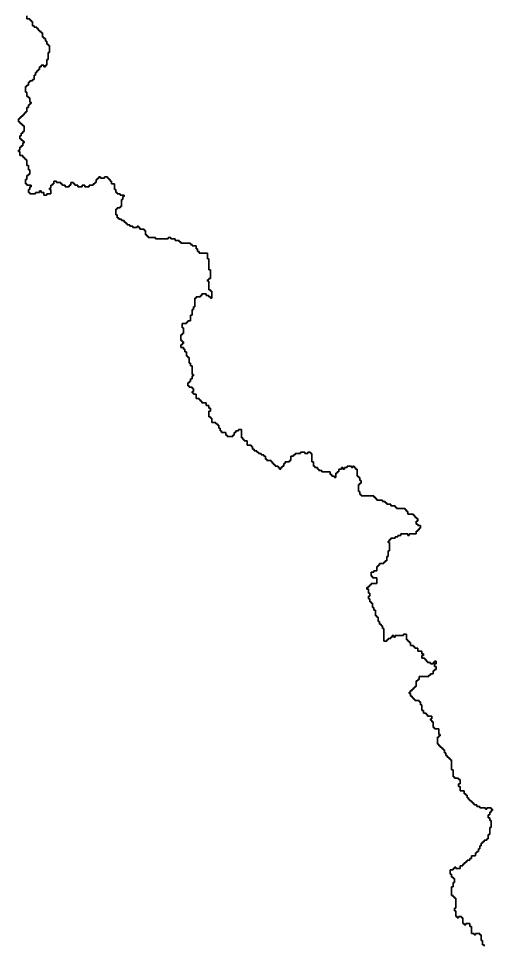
# Model space of a CAD drawing. Header units: inches. Extents: x -98695 to 376223, y 1122520 to 1501782.
# Drawn here: x 88299 to 98663, y 1420762 to 1441017 of the extents above; entities that cross this region are included whole.
import ezdxf

# ---------------------------------------------------------------- set-up
doc = ezdxf.new("R2010")
doc.units = ezdxf.units.IN
doc.header["$MEASUREMENT"] = 0
doc.layers.add('subs1', color=7, linetype='Continuous', true_color=0xc8dcf7)

msp = doc.modelspace()

# ---------------------------------------------------------------- linework, layer by layer
at = {"layer": 'subs1'}
for points in [[(88484, 1441075, 0), (88484, 1441013, 0), (88545, 1441013, 0), (88545, 1440982, 0), (88576, 1440982, 0), (88576, 1440952, 0), (88607, 1440952, 0), (88607, 1440859, 0), (88638, 1440859, 0), (88638, 1440828, 0), (88700, 1440828, 0), (88700, 1440797, 0), (88731, 1440797, 0), (88731, 1440766, 0), (88761, 1440766, 0), (88761, 1440736, 0), (88792, 1440736, 0), (88792, 1440705, 0), (88823, 1440705, 0), (88823, 1440612, 0), (88854, 1440612, 0), (88854, 1440581, 0), (88885, 1440581, 0), (88885, 1440520, 0), (88916, 1440520, 0), (88916, 1440458, 0), (88946, 1440458, 0), (88946, 1440427, 0), (88977, 1440427, 0), (88977, 1440273, 0), (88946, 1440273, 0), (88946, 1440119, 0), (88916, 1440119, 0), (88916, 1439995, 0), (88885, 1439995, 0), (88885, 1439964, 0), (88854, 1439964, 0), (88854, 1439995, 0), (88792, 1439995, 0), (88792, 1439964, 0), (88761, 1439964, 0), (88761, 1439903, 0), (88731, 1439903, 0), (88731, 1439872, 0), (88700, 1439872, 0), (88700, 1439841, 0), (88669, 1439841, 0), (88669, 1439779, 0), (88638, 1439779, 0), (88638, 1439687, 0), (88607, 1439687, 0), (88607, 1439656, 0), (88545, 1439656, 0), (88545, 1439625, 0), (88515, 1439625, 0), (88515, 1439563, 0), (88484, 1439563, 0), (88484, 1439533, 0), (88453, 1439533, 0), (88453, 1439409, 0), (88484, 1439409, 0), (88484, 1439317, 0), (88515, 1439317, 0), (88515, 1439286, 0), (88545, 1439286, 0), (88545, 1439193, 0), (88576, 1439193, 0), (88576, 1439162, 0), (88545, 1439162, 0), (88545, 1439132, 0), (88515, 1439132, 0), (88515, 1439070, 0), (88484, 1439070, 0), (88484, 1438977, 0), (88453, 1438977, 0), (88453, 1438947, 0), (88422, 1438947, 0), (88422, 1438916, 0), (88391, 1438916, 0), (88391, 1438885, 0), (88360, 1438885, 0), (88360, 1438854, 0), (88330, 1438854, 0), (88330, 1438823, 0), (88299, 1438823, 0), (88299, 1438761, 0), (88330, 1438761, 0), (88330, 1438731, 0), (88360, 1438731, 0), (88360, 1438700, 0), (88391, 1438700, 0), (88391, 1438669, 0), (88422, 1438669, 0), (88422, 1438546, 0), (88391, 1438546, 0), (88391, 1438515, 0), (88360, 1438515, 0), (88360, 1438453, 0), (88330, 1438453, 0), (88330, 1438391, 0), (88360, 1438391, 0), (88360, 1438360, 0), (88391, 1438360, 0), (88391, 1438330, 0), (88422, 1438330, 0), (88422, 1438299, 0), (88391, 1438299, 0), (88391, 1438237, 0), (88360, 1438237, 0), (88360, 1438206, 0), (88330, 1438206, 0), (88330, 1438144, 0), (88299, 1438144, 0), (88299, 1438114, 0), (88330, 1438114, 0), (88330, 1438021, 0), (88391, 1438021, 0), (88391, 1437990, 0), (88422, 1437990, 0), (88422, 1437959, 0), (88453, 1437959, 0), (88453, 1437929, 0), (88484, 1437929, 0), (88484, 1437805, 0), (88515, 1437805, 0), (88515, 1437713, 0), (88545, 1437713, 0), (88545, 1437620, 0), (88515, 1437620, 0), (88515, 1437589, 0), (88484, 1437589, 0), (88484, 1437497, 0), (88453, 1437497, 0), (88453, 1437404, 0), (88484, 1437404, 0), (88484, 1437373, 0), (88576, 1437373, 0), (88576, 1437342, 0), (88545, 1437342, 0), (88545, 1437281, 0), (88515, 1437281, 0), (88515, 1437219, 0), (88545, 1437219, 0), (88545, 1437188, 0), (88669, 1437188, 0), (88669, 1437219, 0), (88761, 1437219, 0), (88761, 1437250, 0), (88792, 1437250, 0), (88792, 1437219, 0), (88854, 1437219, 0), (88854, 1437157, 0), (88916, 1437157, 0), (88916, 1437188, 0), (89008, 1437188, 0), (89008, 1437281, 0), (88977, 1437281, 0), (88977, 1437312, 0), (89008, 1437312, 0), (89008, 1437373, 0), (89039, 1437373, 0), (89039, 1437404, 0), (89070, 1437404, 0), (89070, 1437466, 0), (89132, 1437466, 0), (89132, 1437435, 0), (89224, 1437435, 0), (89224, 1437404, 0), (89255, 1437404, 0), (89255, 1437373, 0), (89317, 1437373, 0), (89317, 1437342, 0), (89409, 1437342, 0), (89409, 1437373, 0), (89440, 1437373, 0), (89440, 1437435, 0), (89502, 1437435, 0), (89502, 1437404, 0), (89533, 1437404, 0), (89533, 1437373, 0), (89594, 1437373, 0), (89594, 1437342, 0), (89687, 1437342, 0), (89687, 1437373, 0), (89749, 1437373, 0), (89749, 1437342, 0), (89841, 1437342, 0), (89841, 1437373, 0), (89934, 1437373, 0), (89934, 1437404, 0), (89964, 1437404, 0), (89964, 1437435, 0), (89995, 1437435, 0), (89995, 1437497, 0), (90026, 1437497, 0), (90026, 1437528, 0), (90057, 1437528, 0), (90057, 1437558, 0), (90088, 1437558, 0), (90088, 1437528, 0), (90180, 1437528, 0), (90180, 1437558, 0), (90242, 1437558, 0), (90242, 1437528, 0), (90273, 1437528, 0), (90273, 1437497, 0), (90304, 1437497, 0), (90304, 1437466, 0), (90335, 1437466, 0), (90335, 1437404, 0), (90396, 1437404, 0), (90396, 1437281, 0), (90427, 1437281, 0), (90427, 1437219, 0), (90458, 1437219, 0), (90458, 1437188, 0), (90520, 1437188, 0), (90520, 1437157, 0), (90612, 1437157, 0), (90612, 1437127, 0), (90581, 1437127, 0), (90581, 1437065, 0), (90551, 1437065, 0), (90551, 1436911, 0), (90520, 1436911, 0), (90520, 1436880, 0), (90458, 1436880, 0), (90458, 1436849, 0), (90427, 1436849, 0), (90427, 1436726, 0), (90458, 1436726, 0), (90458, 1436664, 0), (90489, 1436664, 0), (90489, 1436633, 0), (90551, 1436633, 0), (90551, 1436602, 0), (90612, 1436602, 0), (90612, 1436571, 0), (90643, 1436571, 0), (90643, 1436540, 0), (90674, 1436540, 0), (90674, 1436510, 0), (90736, 1436510, 0), (90736, 1436479, 0), (90797, 1436479, 0), (90797, 1436448, 0), (90890, 1436448, 0), (90890, 1436479, 0), (90921, 1436479, 0), (90921, 1436448, 0), (90952, 1436448, 0), (90952, 1436417, 0), (91044, 1436417, 0), (91044, 1436386, 0), (91075, 1436386, 0), (91075, 1436294, 0), (91106, 1436294, 0), (91106, 1436263, 0), (91137, 1436263, 0), (91137, 1436232, 0), (91291, 1436232, 0), (91291, 1436201, 0), (91568, 1436201, 0), (91568, 1436232, 0), (91630, 1436232, 0), (91630, 1436201, 0), (91723, 1436201, 0), (91723, 1436170, 0), (91815, 1436170, 0), (91815, 1436139, 0), (91846, 1436139, 0), (91846, 1436109, 0), (92062, 1436109, 0), (92062, 1436078, 0), (92093, 1436078, 0), (92093, 1436047, 0), (92185, 1436047, 0), (92185, 1435985, 0), (92216, 1435985, 0), (92216, 1435924, 0), (92247, 1435924, 0), (92247, 1435893, 0), (92432, 1435893, 0), (92432, 1435769, 0), (92463, 1435769, 0), (92463, 1435523, 0), (92494, 1435523, 0), (92494, 1435337, 0), (92463, 1435337, 0), (92463, 1435307, 0), (92432, 1435307, 0), (92432, 1435276, 0), (92463, 1435276, 0), (92463, 1435091, 0), (92494, 1435091, 0), (92494, 1435060, 0), (92525, 1435060, 0), (92525, 1434906, 0), (92494, 1434906, 0), (92494, 1434936, 0), (92463, 1434936, 0), (92463, 1434967, 0), (92401, 1434967, 0), (92401, 1434998, 0), (92309, 1434998, 0), (92309, 1434967, 0), (92278, 1434967, 0), (92278, 1434936, 0), (92185, 1434936, 0), (92185, 1434906, 0), (92155, 1434906, 0), (92155, 1434720, 0), (92124, 1434720, 0), (92124, 1434659, 0), (92093, 1434659, 0), (92093, 1434535, 0), (92062, 1434535, 0), (92062, 1434412, 0), (92000, 1434412, 0), (92000, 1434381, 0), (91969, 1434381, 0), (91969, 1434350, 0), (91877, 1434350, 0), (91877, 1434258, 0), (91908, 1434258, 0), (91908, 1434134, 0), (91877, 1434134, 0), (91877, 1434104, 0), (91846, 1434104, 0), (91846, 1433980, 0), (91877, 1433980, 0), (91877, 1433949, 0), (91908, 1433949, 0), (91908, 1433918, 0), (91877, 1433918, 0), (91877, 1433888, 0), (91846, 1433888, 0), (91846, 1433826, 0), (91908, 1433826, 0), (91908, 1433795, 0), (91939, 1433795, 0), (91939, 1433733, 0), (91969, 1433733, 0), (91969, 1433641, 0), (92000, 1433641, 0), (92000, 1433610, 0), (92031, 1433610, 0), (92031, 1433487, 0), (92062, 1433487, 0), (92062, 1433425, 0), (92093, 1433425, 0), (92093, 1433240, 0), (92124, 1433240, 0), (92124, 1433209, 0), (92093, 1433209, 0), (92093, 1433147, 0), (92062, 1433147, 0), (92062, 1433086, 0), (92031, 1433086, 0), (92031, 1433055, 0), (92000, 1433055, 0), (92000, 1432993, 0), (92031, 1432993, 0), (92031, 1432962, 0), (92093, 1432962, 0), (92093, 1432931, 0), (92124, 1432931, 0), (92124, 1432870, 0), (92093, 1432870, 0), (92093, 1432839, 0), (92124, 1432839, 0), (92124, 1432808, 0), (92185, 1432808, 0), (92185, 1432715, 0), (92247, 1432715, 0), (92247, 1432685, 0), (92278, 1432685, 0), (92278, 1432654, 0), (92309, 1432654, 0), (92309, 1432623, 0), (92401, 1432623, 0), (92401, 1432561, 0), (92463, 1432561, 0), (92463, 1432500, 0), (92494, 1432500, 0), (92494, 1432438, 0), (92463, 1432438, 0), (92463, 1432314, 0), (92494, 1432314, 0), (92494, 1432284, 0), (92525, 1432284, 0), (92525, 1432191, 0), (92617, 1432191, 0), (92617, 1432160, 0), (92648, 1432160, 0), (92648, 1432129, 0), (92679, 1432129, 0), (92679, 1432068, 0), (92710, 1432068, 0), (92710, 1432006, 0), (92741, 1432006, 0), (92741, 1431975, 0), (92833, 1431975, 0), (92833, 1431913, 0), (92864, 1431913, 0), (92864, 1431883, 0), (92987, 1431883, 0), (92987, 1431913, 0), (93018, 1431913, 0), (93018, 1431975, 0), (93049, 1431975, 0), (93049, 1432006, 0), (93111, 1432006, 0), (93111, 1432037, 0), (93173, 1432037, 0), (93173, 1431852, 0), (93203, 1431852, 0), (93203, 1431821, 0), (93234, 1431821, 0), (93234, 1431790, 0), (93296, 1431790, 0), (93296, 1431698, 0), (93388, 1431698, 0), (93388, 1431667, 0), (93419, 1431667, 0), (93419, 1431605, 0), (93450, 1431605, 0), (93450, 1431574, 0), (93512, 1431574, 0), (93512, 1431543, 0), (93543, 1431543, 0), (93543, 1431512, 0), (93604, 1431512, 0), (93604, 1431482, 0), (93666, 1431482, 0), (93666, 1431451, 0), (93697, 1431451, 0), (93697, 1431389, 0), (93728, 1431389, 0), (93728, 1431358, 0), (93820, 1431358, 0), (93820, 1431327, 0), (93851, 1431327, 0), (93851, 1431296, 0), (93882, 1431296, 0), (93882, 1431266, 0), (93913, 1431266, 0), (93913, 1431235, 0), (93975, 1431235, 0), (93975, 1431204, 0), (94005, 1431204, 0), (94005, 1431173, 0), (94036, 1431173, 0), (94036, 1431204, 0), (94067, 1431204, 0), (94067, 1431235, 0), (94098, 1431235, 0), (94098, 1431296, 0), (94129, 1431296, 0), (94129, 1431327, 0), (94221, 1431327, 0), (94221, 1431358, 0), (94252, 1431358, 0), (94252, 1431451, 0), (94314, 1431451, 0), (94314, 1431482, 0), (94345, 1431482, 0), (94345, 1431512, 0), (94468, 1431512, 0), (94468, 1431543, 0), (94561, 1431543, 0), (94561, 1431512, 0), (94622, 1431512, 0), (94622, 1431543, 0), (94684, 1431543, 0), (94684, 1431512, 0), (94715, 1431512, 0), (94715, 1431327, 0), (94746, 1431327, 0), (94746, 1431235, 0), (94777, 1431235, 0), (94777, 1431204, 0), (94838, 1431204, 0), (94838, 1431173, 0), (94869, 1431173, 0), (94869, 1431142, 0), (94931, 1431142, 0), (94931, 1431111, 0), (95116, 1431111, 0), (95116, 1431050, 0), (95147, 1431050, 0), (95147, 1431019, 0), (95208, 1431019, 0), (95208, 1430988, 0), (95239, 1430988, 0), (95239, 1431081, 0), (95270, 1431081, 0), (95270, 1431111, 0), (95301, 1431111, 0), (95301, 1431173, 0), (95363, 1431173, 0), (95363, 1431204, 0), (95393, 1431204, 0), (95393, 1431173, 0), (95424, 1431173, 0), (95424, 1431204, 0), (95486, 1431204, 0), (95486, 1431235, 0), (95579, 1431235, 0), (95579, 1431204, 0), (95609, 1431204, 0), (95609, 1431235, 0), (95640, 1431235, 0), (95640, 1431204, 0), (95671, 1431204, 0), (95671, 1431173, 0), (95702, 1431173, 0), (95702, 1431019, 0), (95733, 1431019, 0), (95733, 1430988, 0), (95764, 1430988, 0), (95764, 1430926, 0), (95794, 1430926, 0), (95794, 1430865, 0), (95764, 1430865, 0), (95764, 1430834, 0), (95733, 1430834, 0), (95733, 1430680, 0), (95764, 1430680, 0), (95764, 1430618, 0), (95794, 1430618, 0), (95794, 1430587, 0), (96072, 1430587, 0), (96072, 1430556, 0), (96103, 1430556, 0), (96103, 1430525, 0), (96134, 1430525, 0), (96134, 1430494, 0), (96257, 1430494, 0), (96257, 1430464, 0), (96319, 1430464, 0), (96319, 1430433, 0), (96350, 1430433, 0), (96350, 1430402, 0), (96442, 1430402, 0), (96442, 1430371, 0), (96535, 1430371, 0), (96535, 1430340, 0), (96566, 1430340, 0), (96566, 1430309, 0), (96751, 1430309, 0), (96751, 1430279, 0), (96782, 1430279, 0), (96782, 1430248, 0), (96812, 1430248, 0), (96812, 1430186, 0), (96936, 1430186, 0), (96936, 1430155, 0), (96967, 1430155, 0), (96967, 1430124, 0), (96998, 1430124, 0), (96998, 1430093, 0), (97028, 1430093, 0), (97028, 1430032, 0), (96998, 1430032, 0), (96998, 1429970, 0), (97028, 1429970, 0), (97028, 1429939, 0), (97090, 1429939, 0), (97090, 1429878, 0), (97059, 1429878, 0), (97059, 1429847, 0), (97028, 1429847, 0), (97028, 1429816, 0), (96998, 1429816, 0), (96998, 1429754, 0), (96843, 1429754, 0), (96843, 1429723, 0), (96812, 1429723, 0), (96812, 1429754, 0), (96658, 1429754, 0), (96658, 1429723, 0), (96597, 1429723, 0), (96597, 1429692, 0), (96535, 1429692, 0), (96535, 1429662, 0), (96442, 1429662, 0), (96442, 1429631, 0), (96411, 1429631, 0), (96411, 1429600, 0), (96381, 1429600, 0), (96381, 1429569, 0), (96411, 1429569, 0), (96411, 1429384, 0), (96381, 1429384, 0), (96381, 1429261, 0), (96350, 1429261, 0), (96350, 1429168, 0), (96319, 1429168, 0), (96319, 1429137, 0), (96288, 1429137, 0), (96288, 1429106, 0), (96195, 1429106, 0), (96195, 1429076, 0), (96165, 1429076, 0), (96165, 1429045, 0), (96134, 1429045, 0), (96134, 1428952, 0), (96072, 1428952, 0), (96072, 1428921, 0), (96010, 1428921, 0), (96010, 1428829, 0), (96041, 1428829, 0), (96041, 1428798, 0), (96134, 1428798, 0), (96134, 1428675, 0), (96010, 1428675, 0), (96010, 1428644, 0), (95980, 1428644, 0), (95980, 1428613, 0), (95949, 1428613, 0), (95949, 1428582, 0), (95918, 1428582, 0), (95918, 1428551, 0), (95949, 1428551, 0), (95949, 1428459, 0), (95980, 1428459, 0), (95980, 1428397, 0), (95949, 1428397, 0), (95949, 1428335, 0), (95980, 1428335, 0), (95980, 1428274, 0), (96010, 1428274, 0), (96010, 1428243, 0), (96041, 1428243, 0), (96041, 1428150, 0), (96072, 1428150, 0), (96072, 1428088, 0), (96103, 1428088, 0), (96103, 1427965, 0), (96134, 1427965, 0), (96134, 1427934, 0), (96165, 1427934, 0), (96165, 1427842, 0), (96195, 1427842, 0), (96195, 1427780, 0), (96226, 1427780, 0), (96226, 1427749, 0), (96257, 1427749, 0), (96257, 1427687, 0), (96288, 1427687, 0), (96288, 1427410, 0), (96350, 1427410, 0), (96350, 1427441, 0), (96381, 1427441, 0), (96381, 1427471, 0), (96442, 1427471, 0), (96442, 1427502, 0), (96473, 1427502, 0), (96473, 1427533, 0), (96504, 1427533, 0), (96504, 1427502, 0), (96535, 1427502, 0), (96535, 1427533, 0), (96720, 1427533, 0), (96720, 1427564, 0), (96782, 1427564, 0), (96782, 1427441, 0), (96812, 1427441, 0), (96812, 1427410, 0), (96843, 1427410, 0), (96843, 1427379, 0), (96874, 1427379, 0), (96874, 1427317, 0), (96936, 1427317, 0), (96936, 1427286, 0), (96967, 1427286, 0), (96967, 1427256, 0), (97028, 1427256, 0), (97028, 1427194, 0), (97121, 1427194, 0), (97121, 1427132, 0), (97152, 1427132, 0), (97152, 1427101, 0), (97121, 1427101, 0), (97121, 1427040, 0), (97183, 1427040, 0), (97183, 1427009, 0), (97213, 1427009, 0), (97213, 1426978, 0), (97244, 1426978, 0), (97244, 1426947, 0), (97306, 1426947, 0), (97306, 1426916, 0), (97368, 1426916, 0), (97368, 1426947, 0), (97399, 1426947, 0), (97399, 1426978, 0), (97429, 1426978, 0), (97429, 1426916, 0), (97399, 1426916, 0), (97399, 1426855, 0), (97429, 1426855, 0), (97429, 1426793, 0), (97399, 1426793, 0), (97399, 1426762, 0), (97368, 1426762, 0), (97368, 1426700, 0), (97306, 1426700, 0), (97306, 1426669, 0), (97275, 1426669, 0), (97275, 1426639, 0), (97059, 1426639, 0), (97059, 1426577, 0), (97028, 1426577, 0), (97028, 1426546, 0), (96998, 1426546, 0), (96998, 1426423, 0), (96967, 1426423, 0), (96967, 1426392, 0), (96936, 1426392, 0), (96936, 1426361, 0), (96905, 1426361, 0), (96905, 1426330, 0), (96874, 1426330, 0), (96874, 1426299, 0), (96843, 1426299, 0), (96843, 1426268, 0), (96874, 1426268, 0), (96874, 1426207, 0), (96905, 1426207, 0), (96905, 1426176, 0), (96936, 1426176, 0), (96936, 1426145, 0), (96967, 1426145, 0), (96967, 1426114, 0), (97059, 1426114, 0), (97059, 1426083, 0), (97090, 1426083, 0), (97090, 1426022, 0), (97121, 1426022, 0), (97121, 1425898, 0), (97152, 1425898, 0), (97152, 1425837, 0), (97213, 1425837, 0), (97213, 1425806, 0), (97244, 1425806, 0), (97244, 1425775, 0), (97337, 1425775, 0), (97337, 1425713, 0), (97306, 1425713, 0), (97306, 1425682, 0), (97337, 1425682, 0), (97337, 1425652, 0), (97368, 1425652, 0), (97368, 1425528, 0), (97399, 1425528, 0), (97399, 1425497, 0), (97491, 1425497, 0), (97491, 1425374, 0), (97522, 1425374, 0), (97522, 1425343, 0), (97491, 1425343, 0), (97491, 1425312, 0), (97460, 1425312, 0), (97460, 1425158, 0), (97491, 1425158, 0), (97491, 1425127, 0), (97522, 1425127, 0), (97522, 1425096, 0), (97553, 1425096, 0), (97553, 1425065, 0), (97584, 1425065, 0), (97584, 1425035, 0), (97614, 1425035, 0), (97614, 1424973, 0), (97645, 1424973, 0), (97645, 1424911, 0), (97676, 1424911, 0), (97676, 1424880, 0), (97707, 1424880, 0), (97707, 1424850, 0), (97738, 1424850, 0), (97738, 1424819, 0), (97769, 1424819, 0), (97769, 1424603, 0), (97800, 1424603, 0), (97800, 1424448, 0), (97830, 1424448, 0), (97830, 1424418, 0), (97923, 1424418, 0), (97923, 1424387, 0), (97954, 1424387, 0), (97954, 1424294, 0), (97923, 1424294, 0), (97923, 1424233, 0), (97954, 1424233, 0), (97954, 1424140, 0), (98046, 1424140, 0), (98046, 1424078, 0), (98077, 1424078, 0), (98077, 1424047, 0), (98108, 1424047, 0), (98108, 1423986, 0), (98139, 1423986, 0), (98139, 1423955, 0), (98170, 1423955, 0), (98170, 1423924, 0), (98201, 1423924, 0), (98201, 1423893, 0), (98231, 1423893, 0), (98231, 1423862, 0), (98262, 1423862, 0), (98262, 1423832, 0), (98324, 1423832, 0), (98324, 1423801, 0), (98386, 1423801, 0), (98386, 1423770, 0), (98509, 1423770, 0), (98509, 1423739, 0), (98540, 1423739, 0), (98540, 1423770, 0), (98632, 1423770, 0), (98632, 1423739, 0), (98663, 1423739, 0), (98663, 1423708, 0), (98632, 1423708, 0), (98632, 1423677, 0), (98602, 1423677, 0), (98602, 1423616, 0), (98571, 1423616, 0), (98571, 1423554, 0), (98602, 1423554, 0), (98602, 1423492, 0), (98632, 1423492, 0), (98632, 1423338, 0), (98602, 1423338, 0), (98602, 1423184, 0), (98571, 1423184, 0), (98571, 1423091, 0), (98540, 1423091, 0), (98540, 1423060, 0), (98478, 1423060, 0), (98478, 1423030, 0), (98447, 1423030, 0), (98447, 1422999, 0), (98416, 1422999, 0), (98416, 1422937, 0), (98386, 1422937, 0), (98386, 1422875, 0), (98355, 1422875, 0), (98355, 1422814, 0), (98324, 1422814, 0), (98324, 1422783, 0), (98293, 1422783, 0), (98293, 1422721, 0), (98201, 1422721, 0), (98201, 1422659, 0), (98170, 1422659, 0), (98170, 1422629, 0), (98108, 1422629, 0), (98108, 1422598, 0), (98077, 1422598, 0), (98077, 1422567, 0), (98046, 1422567, 0), (98046, 1422536, 0), (98015, 1422536, 0), (98015, 1422505, 0), (97954, 1422505, 0), (97954, 1422443, 0), (97861, 1422443, 0), (97861, 1422474, 0), (97830, 1422474, 0), (97830, 1422443, 0), (97800, 1422443, 0), (97800, 1422413, 0), (97738, 1422413, 0), (97738, 1422320, 0), (97769, 1422320, 0), (97769, 1422258, 0), (97800, 1422258, 0), (97800, 1422228, 0), (97830, 1422228, 0), (97830, 1422135, 0), (97800, 1422135, 0), (97800, 1422042, 0), (97769, 1422042, 0), (97769, 1421857, 0), (97800, 1421857, 0), (97800, 1421827, 0), (97830, 1421827, 0), (97830, 1421796, 0), (97861, 1421796, 0), (97861, 1421580, 0), (97830, 1421580, 0), (97830, 1421518, 0), (97861, 1421518, 0), (97861, 1421395, 0), (97892, 1421395, 0), (97892, 1421364, 0), (97923, 1421364, 0), (97923, 1421395, 0), (97985, 1421395, 0), (97985, 1421364, 0), (98015, 1421364, 0), (98015, 1421240, 0), (98046, 1421240, 0), (98046, 1421210, 0), (98077, 1421210, 0), (98077, 1421240, 0), (98170, 1421240, 0), (98170, 1421179, 0), (98201, 1421179, 0), (98201, 1421024, 0), (98262, 1421024, 0), (98262, 1420994, 0), (98293, 1420994, 0), (98293, 1421024, 0), (98386, 1421024, 0), (98386, 1420994, 0), (98416, 1420994, 0), (98416, 1420870, 0), (98447, 1420870, 0), (98447, 1420778, 0), (98478, 1420778, 0), (98478, 1420747, 0)], [(98478, 1420747, 0), (98478, 1420778, 0), (98447, 1420778, 0), (98447, 1420870, 0), (98416, 1420870, 0), (98416, 1420994, 0), (98386, 1420994, 0), (98386, 1421024, 0), (98293, 1421024, 0), (98293, 1420994, 0), (98262, 1420994, 0), (98262, 1421024, 0), (98201, 1421024, 0), (98201, 1421179, 0), (98170, 1421179, 0), (98170, 1421240, 0), (98077, 1421240, 0), (98077, 1421210, 0), (98046, 1421210, 0), (98046, 1421240, 0), (98015, 1421240, 0), (98015, 1421364, 0), (97985, 1421364, 0), (97985, 1421395, 0), (97923, 1421395, 0), (97923, 1421364, 0), (97892, 1421364, 0), (97892, 1421395, 0), (97861, 1421395, 0), (97861, 1421518, 0), (97830, 1421518, 0), (97830, 1421580, 0), (97861, 1421580, 0), (97861, 1421796, 0), (97830, 1421796, 0), (97830, 1421827, 0), (97800, 1421827, 0), (97800, 1421857, 0), (97769, 1421857, 0), (97769, 1422042, 0), (97800, 1422042, 0), (97800, 1422135, 0), (97830, 1422135, 0), (97830, 1422228, 0), (97800, 1422228, 0), (97800, 1422258, 0), (97769, 1422258, 0), (97769, 1422320, 0), (97738, 1422320, 0), (97738, 1422413, 0), (97800, 1422413, 0), (97800, 1422443, 0), (97830, 1422443, 0), (97830, 1422474, 0), (97861, 1422474, 0), (97861, 1422443, 0), (97954, 1422443, 0), (97954, 1422505, 0), (98015, 1422505, 0), (98015, 1422536, 0), (98046, 1422536, 0), (98046, 1422567, 0), (98077, 1422567, 0), (98077, 1422598, 0), (98108, 1422598, 0), (98108, 1422629, 0), (98170, 1422629, 0), (98170, 1422659, 0), (98201, 1422659, 0), (98201, 1422721, 0), (98293, 1422721, 0), (98293, 1422783, 0), (98324, 1422783, 0), (98324, 1422814, 0), (98355, 1422814, 0), (98355, 1422875, 0), (98386, 1422875, 0), (98386, 1422937, 0), (98416, 1422937, 0), (98416, 1422999, 0), (98447, 1422999, 0), (98447, 1423030, 0), (98478, 1423030, 0), (98478, 1423060, 0), (98540, 1423060, 0), (98540, 1423091, 0), (98571, 1423091, 0), (98571, 1423184, 0), (98602, 1423184, 0), (98602, 1423338, 0), (98632, 1423338, 0), (98632, 1423492, 0), (98602, 1423492, 0), (98602, 1423554, 0), (98571, 1423554, 0), (98571, 1423616, 0), (98602, 1423616, 0), (98602, 1423677, 0), (98632, 1423677, 0), (98632, 1423708, 0), (98663, 1423708, 0), (98663, 1423739, 0), (98632, 1423739, 0), (98632, 1423770, 0), (98540, 1423770, 0), (98540, 1423739, 0), (98509, 1423739, 0), (98509, 1423770, 0), (98386, 1423770, 0), (98386, 1423801, 0), (98324, 1423801, 0), (98324, 1423832, 0), (98262, 1423832, 0), (98262, 1423862, 0), (98231, 1423862, 0), (98231, 1423893, 0), (98201, 1423893, 0), (98201, 1423924, 0), (98170, 1423924, 0), (98170, 1423955, 0), (98139, 1423955, 0), (98139, 1423986, 0), (98108, 1423986, 0), (98108, 1424047, 0), (98077, 1424047, 0), (98077, 1424078, 0), (98046, 1424078, 0), (98046, 1424140, 0), (97954, 1424140, 0), (97954, 1424233, 0), (97923, 1424233, 0), (97923, 1424294, 0), (97954, 1424294, 0), (97954, 1424387, 0), (97923, 1424387, 0), (97923, 1424418, 0), (97830, 1424418, 0), (97830, 1424448, 0), (97800, 1424448, 0), (97800, 1424603, 0), (97769, 1424603, 0), (97769, 1424819, 0), (97738, 1424819, 0), (97738, 1424850, 0), (97707, 1424850, 0), (97707, 1424880, 0), (97676, 1424880, 0), (97676, 1424911, 0), (97645, 1424911, 0), (97645, 1424973, 0), (97614, 1424973, 0), (97614, 1425035, 0), (97584, 1425035, 0), (97584, 1425065, 0), (97553, 1425065, 0), (97553, 1425096, 0), (97522, 1425096, 0), (97522, 1425127, 0), (97491, 1425127, 0), (97491, 1425158, 0), (97460, 1425158, 0), (97460, 1425312, 0), (97491, 1425312, 0), (97491, 1425343, 0), (97522, 1425343, 0), (97522, 1425374, 0), (97491, 1425374, 0), (97491, 1425497, 0), (97399, 1425497, 0), (97399, 1425528, 0), (97368, 1425528, 0), (97368, 1425652, 0), (97337, 1425652, 0), (97337, 1425682, 0), (97306, 1425682, 0), (97306, 1425713, 0), (97337, 1425713, 0), (97337, 1425775, 0), (97244, 1425775, 0), (97244, 1425806, 0), (97213, 1425806, 0), (97213, 1425837, 0), (97152, 1425837, 0), (97152, 1425898, 0), (97121, 1425898, 0), (97121, 1426022, 0), (97090, 1426022, 0), (97090, 1426083, 0), (97059, 1426083, 0), (97059, 1426114, 0), (96967, 1426114, 0), (96967, 1426145, 0), (96936, 1426145, 0), (96936, 1426176, 0), (96905, 1426176, 0), (96905, 1426207, 0), (96874, 1426207, 0), (96874, 1426268, 0), (96843, 1426268, 0), (96843, 1426299, 0), (96874, 1426299, 0), (96874, 1426330, 0), (96905, 1426330, 0), (96905, 1426361, 0), (96936, 1426361, 0), (96936, 1426392, 0), (96967, 1426392, 0), (96967, 1426423, 0), (96998, 1426423, 0), (96998, 1426546, 0), (97028, 1426546, 0), (97028, 1426577, 0), (97059, 1426577, 0), (97059, 1426639, 0), (97275, 1426639, 0), (97275, 1426669, 0), (97306, 1426669, 0), (97306, 1426700, 0), (97368, 1426700, 0), (97368, 1426762, 0), (97399, 1426762, 0), (97399, 1426793, 0), (97429, 1426793, 0), (97429, 1426855, 0), (97399, 1426855, 0), (97399, 1426916, 0), (97429, 1426916, 0), (97429, 1426978, 0), (97399, 1426978, 0), (97399, 1426947, 0), (97368, 1426947, 0), (97368, 1426916, 0), (97306, 1426916, 0), (97306, 1426947, 0), (97244, 1426947, 0), (97244, 1426978, 0), (97213, 1426978, 0), (97213, 1427009, 0), (97183, 1427009, 0), (97183, 1427040, 0), (97121, 1427040, 0), (97121, 1427101, 0), (97152, 1427101, 0), (97152, 1427132, 0), (97121, 1427132, 0), (97121, 1427194, 0), (97028, 1427194, 0), (97028, 1427256, 0), (96967, 1427256, 0), (96967, 1427286, 0), (96936, 1427286, 0), (96936, 1427317, 0), (96874, 1427317, 0), (96874, 1427379, 0), (96843, 1427379, 0), (96843, 1427410, 0), (96812, 1427410, 0), (96812, 1427441, 0), (96782, 1427441, 0), (96782, 1427564, 0), (96720, 1427564, 0), (96720, 1427533, 0), (96535, 1427533, 0), (96535, 1427502, 0), (96504, 1427502, 0), (96504, 1427533, 0), (96473, 1427533, 0), (96473, 1427502, 0), (96442, 1427502, 0), (96442, 1427471, 0), (96381, 1427471, 0), (96381, 1427441, 0), (96350, 1427441, 0), (96350, 1427410, 0), (96288, 1427410, 0), (96288, 1427687, 0), (96257, 1427687, 0), (96257, 1427749, 0), (96226, 1427749, 0), (96226, 1427780, 0), (96195, 1427780, 0), (96195, 1427842, 0), (96165, 1427842, 0), (96165, 1427934, 0), (96134, 1427934, 0), (96134, 1427965, 0), (96103, 1427965, 0), (96103, 1428088, 0), (96072, 1428088, 0), (96072, 1428150, 0), (96041, 1428150, 0), (96041, 1428243, 0), (96010, 1428243, 0), (96010, 1428274, 0), (95980, 1428274, 0), (95980, 1428335, 0), (95949, 1428335, 0), (95949, 1428397, 0), (95980, 1428397, 0), (95980, 1428459, 0), (95949, 1428459, 0), (95949, 1428551, 0), (95918, 1428551, 0), (95918, 1428582, 0), (95949, 1428582, 0), (95949, 1428613, 0), (95980, 1428613, 0), (95980, 1428644, 0), (96010, 1428644, 0), (96010, 1428675, 0), (96134, 1428675, 0), (96134, 1428798, 0), (96041, 1428798, 0), (96041, 1428829, 0), (96010, 1428829, 0), (96010, 1428921, 0), (96072, 1428921, 0), (96072, 1428952, 0), (96134, 1428952, 0), (96134, 1429045, 0), (96165, 1429045, 0), (96165, 1429076, 0), (96195, 1429076, 0), (96195, 1429106, 0), (96288, 1429106, 0), (96288, 1429137, 0), (96319, 1429137, 0), (96319, 1429168, 0), (96350, 1429168, 0), (96350, 1429261, 0), (96381, 1429261, 0), (96381, 1429384, 0), (96411, 1429384, 0), (96411, 1429569, 0), (96381, 1429569, 0), (96381, 1429600, 0), (96411, 1429600, 0), (96411, 1429631, 0), (96442, 1429631, 0), (96442, 1429662, 0), (96535, 1429662, 0), (96535, 1429692, 0), (96597, 1429692, 0), (96597, 1429723, 0), (96658, 1429723, 0), (96658, 1429754, 0), (96812, 1429754, 0), (96812, 1429723, 0), (96843, 1429723, 0), (96843, 1429754, 0), (96998, 1429754, 0), (96998, 1429816, 0), (97028, 1429816, 0), (97028, 1429847, 0), (97059, 1429847, 0), (97059, 1429878, 0), (97090, 1429878, 0), (97090, 1429939, 0), (97028, 1429939, 0), (97028, 1429970, 0), (96998, 1429970, 0), (96998, 1430032, 0), (97028, 1430032, 0), (97028, 1430093, 0), (96998, 1430093, 0), (96998, 1430124, 0), (96967, 1430124, 0), (96967, 1430155, 0), (96936, 1430155, 0), (96936, 1430186, 0), (96812, 1430186, 0), (96812, 1430248, 0), (96782, 1430248, 0), (96782, 1430279, 0), (96751, 1430279, 0), (96751, 1430309, 0), (96566, 1430309, 0), (96566, 1430340, 0), (96535, 1430340, 0), (96535, 1430371, 0), (96442, 1430371, 0), (96442, 1430402, 0), (96350, 1430402, 0), (96350, 1430433, 0), (96319, 1430433, 0), (96319, 1430464, 0), (96257, 1430464, 0), (96257, 1430494, 0), (96134, 1430494, 0), (96134, 1430525, 0), (96103, 1430525, 0), (96103, 1430556, 0), (96072, 1430556, 0), (96072, 1430587, 0), (95794, 1430587, 0), (95794, 1430618, 0), (95764, 1430618, 0), (95764, 1430680, 0), (95733, 1430680, 0), (95733, 1430834, 0), (95764, 1430834, 0), (95764, 1430865, 0), (95794, 1430865, 0), (95794, 1430926, 0), (95764, 1430926, 0), (95764, 1430988, 0), (95733, 1430988, 0), (95733, 1431019, 0), (95702, 1431019, 0), (95702, 1431173, 0), (95671, 1431173, 0), (95671, 1431204, 0), (95640, 1431204, 0), (95640, 1431235, 0), (95609, 1431235, 0), (95609, 1431204, 0), (95579, 1431204, 0), (95579, 1431235, 0), (95486, 1431235, 0), (95486, 1431204, 0), (95424, 1431204, 0), (95424, 1431173, 0), (95393, 1431173, 0), (95393, 1431204, 0), (95363, 1431204, 0), (95363, 1431173, 0), (95301, 1431173, 0), (95301, 1431111, 0), (95270, 1431111, 0), (95270, 1431081, 0), (95239, 1431081, 0), (95239, 1430988, 0), (95208, 1430988, 0), (95208, 1431019, 0), (95147, 1431019, 0), (95147, 1431050, 0), (95116, 1431050, 0), (95116, 1431111, 0), (94931, 1431111, 0), (94931, 1431142, 0), (94869, 1431142, 0), (94869, 1431173, 0), (94838, 1431173, 0), (94838, 1431204, 0), (94777, 1431204, 0), (94777, 1431235, 0), (94746, 1431235, 0), (94746, 1431327, 0), (94715, 1431327, 0), (94715, 1431512, 0), (94684, 1431512, 0), (94684, 1431543, 0), (94622, 1431543, 0), (94622, 1431512, 0), (94561, 1431512, 0), (94561, 1431543, 0), (94468, 1431543, 0), (94468, 1431512, 0), (94345, 1431512, 0), (94345, 1431482, 0), (94314, 1431482, 0), (94314, 1431451, 0), (94252, 1431451, 0), (94252, 1431358, 0), (94221, 1431358, 0), (94221, 1431327, 0), (94129, 1431327, 0), (94129, 1431296, 0), (94098, 1431296, 0), (94098, 1431235, 0), (94067, 1431235, 0), (94067, 1431204, 0), (94036, 1431204, 0), (94036, 1431173, 0), (94005, 1431173, 0), (94005, 1431204, 0), (93975, 1431204, 0), (93975, 1431235, 0), (93913, 1431235, 0), (93913, 1431266, 0), (93882, 1431266, 0), (93882, 1431296, 0), (93851, 1431296, 0), (93851, 1431327, 0), (93820, 1431327, 0), (93820, 1431358, 0), (93728, 1431358, 0), (93728, 1431389, 0), (93697, 1431389, 0), (93697, 1431451, 0), (93666, 1431451, 0), (93666, 1431482, 0), (93604, 1431482, 0), (93604, 1431512, 0), (93543, 1431512, 0), (93543, 1431543, 0), (93512, 1431543, 0), (93512, 1431574, 0), (93450, 1431574, 0), (93450, 1431605, 0), (93419, 1431605, 0), (93419, 1431667, 0), (93388, 1431667, 0), (93388, 1431698, 0), (93296, 1431698, 0), (93296, 1431790, 0), (93234, 1431790, 0), (93234, 1431821, 0), (93203, 1431821, 0), (93203, 1431852, 0), (93173, 1431852, 0), (93173, 1432037, 0), (93111, 1432037, 0), (93111, 1432006, 0), (93049, 1432006, 0), (93049, 1431975, 0), (93018, 1431975, 0), (93018, 1431913, 0), (92987, 1431913, 0), (92987, 1431883, 0), (92864, 1431883, 0), (92864, 1431913, 0), (92833, 1431913, 0), (92833, 1431975, 0), (92741, 1431975, 0), (92741, 1432006, 0), (92710, 1432006, 0), (92710, 1432068, 0), (92679, 1432068, 0), (92679, 1432129, 0), (92648, 1432129, 0), (92648, 1432160, 0), (92617, 1432160, 0), (92617, 1432191, 0), (92525, 1432191, 0), (92525, 1432284, 0), (92494, 1432284, 0), (92494, 1432314, 0), (92463, 1432314, 0), (92463, 1432438, 0), (92494, 1432438, 0), (92494, 1432500, 0), (92463, 1432500, 0), (92463, 1432561, 0), (92401, 1432561, 0), (92401, 1432623, 0), (92309, 1432623, 0), (92309, 1432654, 0), (92278, 1432654, 0), (92278, 1432685, 0), (92247, 1432685, 0), (92247, 1432715, 0), (92185, 1432715, 0), (92185, 1432808, 0), (92124, 1432808, 0), (92124, 1432839, 0), (92093, 1432839, 0), (92093, 1432870, 0), (92124, 1432870, 0), (92124, 1432931, 0), (92093, 1432931, 0), (92093, 1432962, 0), (92031, 1432962, 0), (92031, 1432993, 0), (92000, 1432993, 0), (92000, 1433055, 0), (92031, 1433055, 0), (92031, 1433086, 0), (92062, 1433086, 0), (92062, 1433147, 0), (92093, 1433147, 0), (92093, 1433209, 0), (92124, 1433209, 0), (92124, 1433240, 0), (92093, 1433240, 0), (92093, 1433425, 0), (92062, 1433425, 0), (92062, 1433487, 0), (92031, 1433487, 0), (92031, 1433610, 0), (92000, 1433610, 0), (92000, 1433641, 0), (91969, 1433641, 0), (91969, 1433733, 0), (91939, 1433733, 0), (91939, 1433795, 0), (91908, 1433795, 0), (91908, 1433826, 0), (91846, 1433826, 0), (91846, 1433888, 0), (91877, 1433888, 0), (91877, 1433918, 0), (91908, 1433918, 0), (91908, 1433949, 0), (91877, 1433949, 0), (91877, 1433980, 0), (91846, 1433980, 0), (91846, 1434104, 0), (91877, 1434104, 0), (91877, 1434134, 0), (91908, 1434134, 0), (91908, 1434258, 0), (91877, 1434258, 0), (91877, 1434350, 0), (91969, 1434350, 0), (91969, 1434381, 0), (92000, 1434381, 0), (92000, 1434412, 0), (92062, 1434412, 0), (92062, 1434535, 0), (92093, 1434535, 0), (92093, 1434659, 0), (92124, 1434659, 0), (92124, 1434720, 0), (92155, 1434720, 0), (92155, 1434906, 0), (92185, 1434906, 0), (92185, 1434936, 0), (92278, 1434936, 0), (92278, 1434967, 0), (92309, 1434967, 0), (92309, 1434998, 0), (92401, 1434998, 0), (92401, 1434967, 0), (92463, 1434967, 0), (92463, 1434936, 0), (92494, 1434936, 0), (92494, 1434906, 0), (92525, 1434906, 0), (92525, 1435060, 0), (92494, 1435060, 0), (92494, 1435091, 0), (92463, 1435091, 0), (92463, 1435276, 0), (92432, 1435276, 0), (92432, 1435307, 0), (92463, 1435307, 0), (92463, 1435337, 0), (92494, 1435337, 0), (92494, 1435523, 0), (92463, 1435523, 0), (92463, 1435769, 0), (92432, 1435769, 0), (92432, 1435893, 0), (92247, 1435893, 0), (92247, 1435924, 0), (92216, 1435924, 0), (92216, 1435985, 0), (92185, 1435985, 0), (92185, 1436047, 0), (92093, 1436047, 0), (92093, 1436078, 0), (92062, 1436078, 0), (92062, 1436109, 0), (91846, 1436109, 0), (91846, 1436139, 0), (91815, 1436139, 0), (91815, 1436170, 0), (91723, 1436170, 0), (91723, 1436201, 0), (91630, 1436201, 0), (91630, 1436232, 0), (91568, 1436232, 0), (91568, 1436201, 0), (91291, 1436201, 0), (91291, 1436232, 0), (91137, 1436232, 0), (91137, 1436263, 0), (91106, 1436263, 0), (91106, 1436294, 0), (91075, 1436294, 0), (91075, 1436386, 0), (91044, 1436386, 0), (91044, 1436417, 0), (90952, 1436417, 0), (90952, 1436448, 0), (90921, 1436448, 0), (90921, 1436479, 0), (90890, 1436479, 0), (90890, 1436448, 0), (90797, 1436448, 0), (90797, 1436479, 0), (90736, 1436479, 0), (90736, 1436510, 0), (90674, 1436510, 0), (90674, 1436540, 0), (90643, 1436540, 0), (90643, 1436571, 0), (90612, 1436571, 0), (90612, 1436602, 0), (90551, 1436602, 0), (90551, 1436633, 0), (90489, 1436633, 0), (90489, 1436664, 0), (90458, 1436664, 0), (90458, 1436726, 0), (90427, 1436726, 0), (90427, 1436849, 0), (90458, 1436849, 0), (90458, 1436880, 0), (90520, 1436880, 0), (90520, 1436911, 0), (90551, 1436911, 0), (90551, 1437065, 0), (90581, 1437065, 0), (90581, 1437127, 0), (90612, 1437127, 0), (90612, 1437157, 0), (90520, 1437157, 0), (90520, 1437188, 0), (90458, 1437188, 0), (90458, 1437219, 0), (90427, 1437219, 0), (90427, 1437281, 0), (90396, 1437281, 0), (90396, 1437404, 0), (90335, 1437404, 0), (90335, 1437466, 0), (90304, 1437466, 0), (90304, 1437497, 0), (90273, 1437497, 0), (90273, 1437528, 0), (90242, 1437528, 0), (90242, 1437558, 0), (90180, 1437558, 0), (90180, 1437528, 0), (90088, 1437528, 0), (90088, 1437558, 0), (90057, 1437558, 0), (90057, 1437528, 0), (90026, 1437528, 0), (90026, 1437497, 0), (89995, 1437497, 0), (89995, 1437435, 0), (89964, 1437435, 0), (89964, 1437404, 0), (89934, 1437404, 0), (89934, 1437373, 0), (89841, 1437373, 0), (89841, 1437342, 0), (89749, 1437342, 0), (89749, 1437373, 0), (89687, 1437373, 0), (89687, 1437342, 0), (89594, 1437342, 0), (89594, 1437373, 0), (89533, 1437373, 0), (89533, 1437404, 0), (89502, 1437404, 0), (89502, 1437435, 0), (89440, 1437435, 0), (89440, 1437373, 0), (89409, 1437373, 0), (89409, 1437342, 0), (89317, 1437342, 0), (89317, 1437373, 0), (89255, 1437373, 0), (89255, 1437404, 0), (89224, 1437404, 0), (89224, 1437435, 0), (89132, 1437435, 0), (89132, 1437466, 0), (89070, 1437466, 0), (89070, 1437404, 0), (89039, 1437404, 0), (89039, 1437373, 0), (89008, 1437373, 0), (89008, 1437312, 0), (88977, 1437312, 0), (88977, 1437281, 0), (89008, 1437281, 0), (89008, 1437188, 0), (88916, 1437188, 0), (88916, 1437157, 0), (88854, 1437157, 0), (88854, 1437219, 0), (88792, 1437219, 0), (88792, 1437250, 0), (88761, 1437250, 0), (88761, 1437219, 0), (88669, 1437219, 0), (88669, 1437188, 0), (88545, 1437188, 0), (88545, 1437219, 0), (88515, 1437219, 0), (88515, 1437281, 0), (88545, 1437281, 0), (88545, 1437342, 0), (88576, 1437342, 0), (88576, 1437373, 0), (88484, 1437373, 0), (88484, 1437404, 0), (88453, 1437404, 0), (88453, 1437497, 0), (88484, 1437497, 0), (88484, 1437589, 0), (88515, 1437589, 0), (88515, 1437620, 0), (88545, 1437620, 0), (88545, 1437713, 0), (88515, 1437713, 0), (88515, 1437805, 0), (88484, 1437805, 0), (88484, 1437929, 0), (88453, 1437929, 0), (88453, 1437959, 0), (88422, 1437959, 0), (88422, 1437990, 0), (88391, 1437990, 0), (88391, 1438021, 0), (88330, 1438021, 0), (88330, 1438114, 0), (88299, 1438114, 0), (88299, 1438144, 0), (88330, 1438144, 0), (88330, 1438206, 0), (88360, 1438206, 0), (88360, 1438237, 0), (88391, 1438237, 0), (88391, 1438299, 0), (88422, 1438299, 0), (88422, 1438330, 0), (88391, 1438330, 0), (88391, 1438360, 0), (88360, 1438360, 0), (88360, 1438391, 0), (88330, 1438391, 0), (88330, 1438453, 0), (88360, 1438453, 0), (88360, 1438515, 0), (88391, 1438515, 0), (88391, 1438546, 0), (88422, 1438546, 0), (88422, 1438669, 0), (88391, 1438669, 0), (88391, 1438700, 0), (88360, 1438700, 0), (88360, 1438731, 0), (88330, 1438731, 0), (88330, 1438761, 0), (88299, 1438761, 0), (88299, 1438823, 0), (88330, 1438823, 0), (88330, 1438854, 0), (88360, 1438854, 0), (88360, 1438885, 0), (88391, 1438885, 0), (88391, 1438916, 0), (88422, 1438916, 0), (88422, 1438947, 0), (88453, 1438947, 0), (88453, 1438977, 0), (88484, 1438977, 0), (88484, 1439070, 0), (88515, 1439070, 0), (88515, 1439132, 0), (88545, 1439132, 0), (88545, 1439162, 0), (88576, 1439162, 0), (88576, 1439193, 0), (88545, 1439193, 0), (88545, 1439286, 0), (88515, 1439286, 0), (88515, 1439317, 0), (88484, 1439317, 0), (88484, 1439409, 0), (88453, 1439409, 0), (88453, 1439533, 0), (88484, 1439533, 0), (88484, 1439563, 0), (88515, 1439563, 0), (88515, 1439625, 0), (88545, 1439625, 0), (88545, 1439656, 0), (88607, 1439656, 0), (88607, 1439687, 0), (88638, 1439687, 0), (88638, 1439779, 0), (88669, 1439779, 0), (88669, 1439841, 0), (88700, 1439841, 0), (88700, 1439872, 0), (88731, 1439872, 0), (88731, 1439903, 0), (88761, 1439903, 0), (88761, 1439964, 0), (88792, 1439964, 0), (88792, 1439995, 0), (88854, 1439995, 0), (88854, 1439964, 0), (88885, 1439964, 0), (88885, 1439995, 0), (88916, 1439995, 0), (88916, 1440119, 0), (88946, 1440119, 0), (88946, 1440273, 0), (88977, 1440273, 0), (88977, 1440427, 0), (88946, 1440427, 0), (88946, 1440458, 0), (88916, 1440458, 0), (88916, 1440520, 0), (88885, 1440520, 0), (88885, 1440581, 0), (88854, 1440581, 0), (88854, 1440612, 0), (88823, 1440612, 0), (88823, 1440705, 0), (88792, 1440705, 0), (88792, 1440736, 0), (88761, 1440736, 0), (88761, 1440766, 0), (88731, 1440766, 0), (88731, 1440797, 0), (88700, 1440797, 0), (88700, 1440828, 0), (88638, 1440828, 0), (88638, 1440859, 0), (88607, 1440859, 0), (88607, 1440952, 0), (88576, 1440952, 0), (88576, 1440982, 0), (88545, 1440982, 0), (88545, 1441013, 0), (88484, 1441013, 0), (88484, 1441075, 0)]]:
    msp.add_polyline3d(points, dxfattribs=at)

doc.saveas('drawing.dxf')
